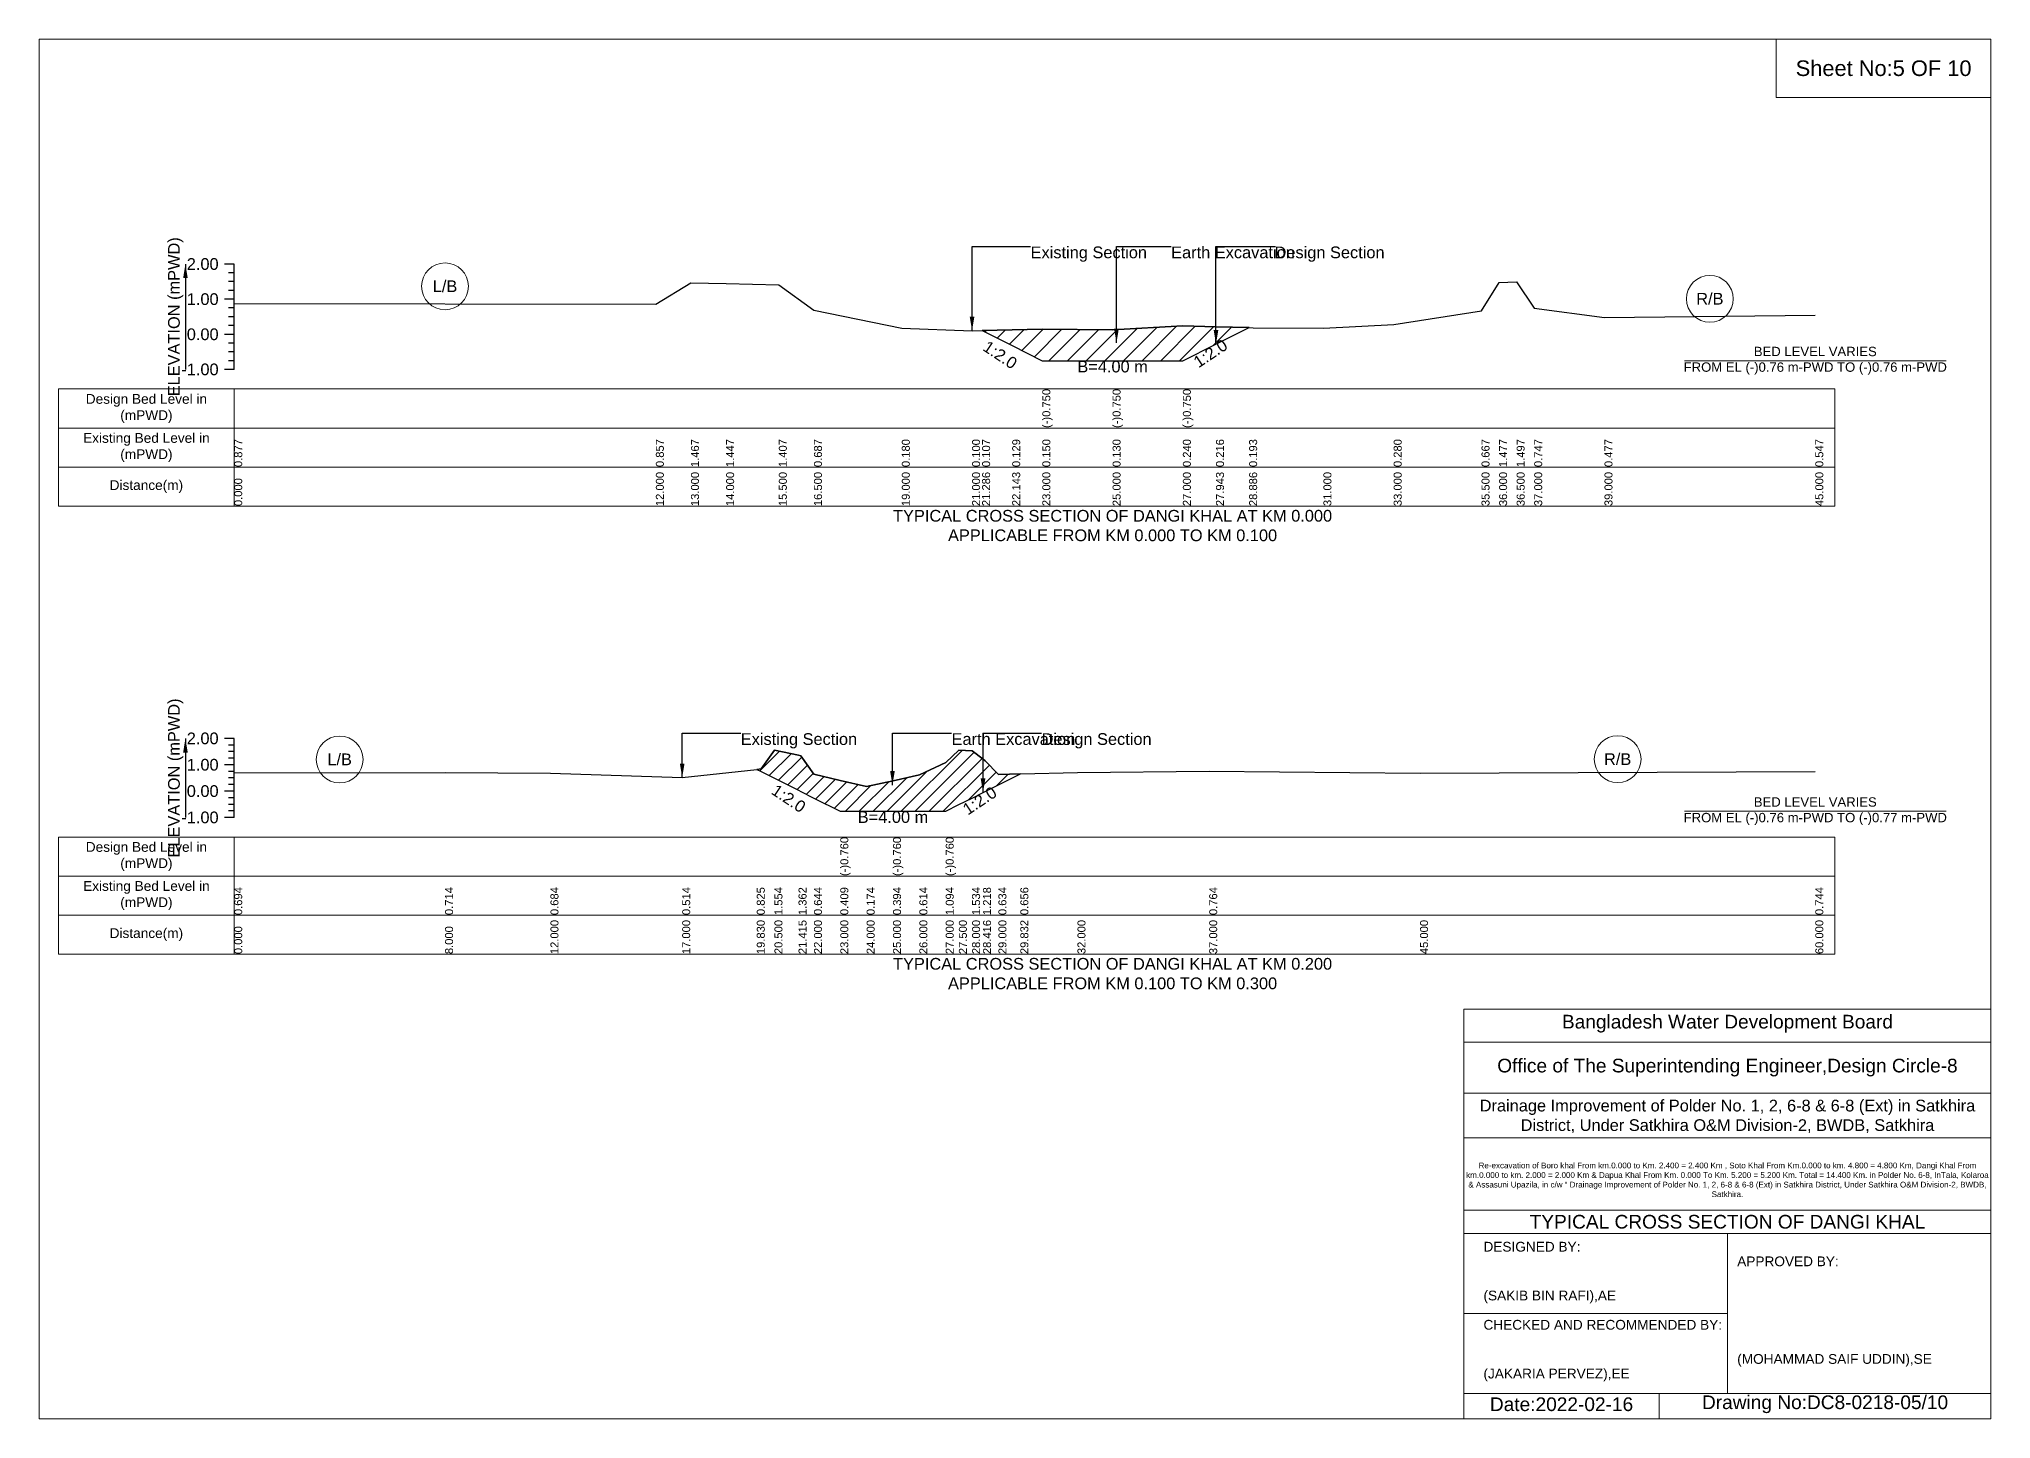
# Model space of a CAD drawing. Header units: inches. Extents: x 91000 to 408000, y -5656 to 0.
# Drawn here: x 270000 to 278000, y -5656 to 0 of the extents above; entities that cross this region are included whole.
import ezdxf

# ---------------------------------------------------------------- set-up
doc = ezdxf.new("R2010")
doc.units = ezdxf.units.IN
doc.header["$LTSCALE"] = 7
doc.header["$MEASUREMENT"] = 0
for name, color, linetype, lineweight in [('Cross section Data Border', 7, 'Continuous', 9), ('Cross Section Labels', 7, 'Continuous', 9), ('Existing_Bed_Level for Xsection', 7, 'Continuous', 25)]:
    doc.layers.add(name, color=color, linetype=linetype, lineweight=lineweight)
doc.styles.get("Standard").update_dxf_attribs({"font": 'arial.ttf'})
doc.dimstyles.get("Standard").update_dxf_attribs({"dimtxt": 45, "dimasz": 58, "dimexe": 0.18, "dimexo": 0.0625, "dimgap": 0.09, "dimtad": 0, "dimtih": 1, "dimtoh": 1, "dimdec": 4, "dimzin": 0, "dimdsep": 46, "dimtxsty": 'Standard', "dimcen": 0.09, "dimadec": 0, "dimazin": 0, "dimtfac": 1, "dimtdec": 4, "dimtofl": 0, "dimtmove": 0, "dimatfit": 3, "dimfxl": 1, "dimtolj": 1, "dimtzin": 0, "dimarcsym": 0})

msp = doc.modelspace()

# ---------------------------------------------------------------- hatches: boundary and pattern name
at = {"layer": 'Existing_Bed_Level for Xsection'}
h = msp.add_hatch(dxfattribs=at)
h.set_pattern_fill('ANSI31', color=256, scale=432, style=0)
h.paths.add_polyline_path([(273865.14286, -1194.97143), (273988.57143, -1256.68571), (274112, -1318.4), (274400, -1318.4), (274688, -1318.4), (274823.77143, -1250.51429), (274959.54286, -1182.62857), (274823.77143, -1179.23429), (274688, -1175.84), (274400, -1191.68), (274112, -1188.8), (273988.57143, -1191.88571)])
h = msp.add_hatch(dxfattribs=at)
h.set_pattern_fill('ANSI31', color=256, scale=324, style=0)
h.paths.add_polyline_path([(272941.58689, -2993.66544), (272960, -3002.872), (273014, -3029.872), (273112.79344, -3079.26872), (273122, -3083.872), (273176, -3110.872), (273284, -3164.872), (273392, -3164.872), (273500, -3164.872), (273608, -3164.872), (273716, -3164.872), (273770, -3137.872), (273824, -3110.872), (273868.9493, -3088.39735), (273878, -3083.872), (273932, -3056.872), (274021.89859, -3011.9227), (273932, -3014.32), (273878, -2958.16), (273868.9493, -2951.28146), (273824, -2917.12), (273770, -2914.96), (273716, -2964.64), (273608, -3016.48), (273500, -3040.24), (273392, -3064), (273284, -3038.62), (273176, -3013.24), (273122, -2937.64), (273112.79344, -2935.70662), (273014, -2914.96), (272960, -2991.64)])

# ---------------------------------------------------------------- linework, layer by layer
at = {"layer": 'Cross section Data Border'}
for points in [[(270080, -1434.4), (277360, -1434.4), (277360, -1914.4), (270080, -1914.4)], [(270080, -3270.792), (277360, -3270.792), (277360, -3750.792), (270080, -3750.792)]]:
    msp.add_lwpolyline(points, close=True, dxfattribs=at)
for points in [[(270800, -1434.4), (270800, -1914.4)], [(270080, -1594.4), (277360, -1594.4)], [(270080, -1754.4), (277360, -1754.4)], [(270800, -3270.792), (270800, -3750.792)], [(270080, -3430.792), (277360, -3430.792)], [(270080, -3590.792), (277360, -3590.792)]]:
    msp.add_lwpolyline(points, dxfattribs=at)
at = {"layer": 'Cross Section Labels'}
for points in [[(270000, 0), (278000, 0), (278000, -5656), (270000, -5656)], [(277120, 0), (278000, 0), (278000, -240), (277120, -240)]]:
    msp.add_lwpolyline(points, close=True, dxfattribs=at)
for points in [[(276744.19427, -1318.4), (277815.80573, -1318.4)], [(276744.19427, -3164.872), (277815.80573, -3164.872)], [(275840, -5656), (275840, -3976), (278000, -3976)], [(275840, -4112), (278000, -4112)], [(275840, -4320), (278000, -4320)], [(275840, -4504), (278000, -4504)], [(275840, -4800), (278000, -4800)], [(275840, -4896), (278000, -4896)], [(276920, -4896), (276920, -5552)], [(275840, -5224), (276920, -5224)], [(275840, -5552), (278000, -5552)], [(276640, -5552), (276640, -5656)]]:
    msp.add_lwpolyline(points, dxfattribs=at)
for centre in [(271664, -1013.552), (276848, -1064.672), (271232, -2952.76), (276470, -2951.68)]:
    msp.add_circle(centre, 96, dxfattribs=at)
at = {"layer": 'Existing_Bed_Level for Xsection'}
for points in [[(270800, -922.4), (270760, -922.4)], [(270800, -958.4), (270776, -958.4)], [(270800, -1354.4), (270800, -1210.4), (270800, -1066.4), (270800, -922.4)], [(270800, -994.4), (270776, -994.4)], [(270800, -1030.4), (270776, -1030.4)], [(270800, -1084.112), (272528, -1086.992), (272672, -999.152), (272816, -1002.032), (273032, -1007.792), (273176, -1111.472), (273536, -1184.48), (273824, -1196), (273865.14286, -1194.97143), (273988.57143, -1191.88571), (274112, -1188.8), (274112, -1188.8), (274400, -1191.68), (274400, -1191.68), (274688, -1175.84), (274688, -1175.84), (274823.77143, -1179.23429), (274959.54286, -1182.62857), (274976, -1183.04), (275264, -1184.48), (275552, -1170.08), (275912, -1114.352), (275984, -997.712), (276056, -994.832), (276128, -1102.832), (276416, -1141.712), (277280, -1131.632)], [(270800, -1066.4), (270760, -1066.4)], [(270800, -1102.4), (270776, -1102.4)], [(270800, -1138.4), (270776, -1138.4)], [(270800, -1174.4), (270776, -1174.4)], [(270800, -1210.4), (270760, -1210.4)], [(270800, -1246.4), (270776, -1246.4)], [(270800, -1354.4), (270760, -1354.4)], [(270800, -1282.4), (270776, -1282.4)], [(270800, -1318.4), (270776, -1318.4)], [(270800, -2866.792), (270760, -2866.792)], [(270800, -3190.792), (270800, -3082.792), (270800, -2974.792), (270800, -2866.792)], [(270800, -2893.792), (270776, -2893.792)], [(270800, -2920.792), (270776, -2920.792)], [(270800, -2947.792), (270776, -2947.792)], [(270800, -3007.84), (271664, -3005.68), (272096, -3008.92), (272636, -3027.28), (272941.58689, -2993.66544), (272960, -2991.64), (273014, -2914.96), (273112.79344, -2935.70662), (273122, -2937.64), (273176, -3013.24), (273284, -3038.62), (273284, -3038.62), (273392, -3064), (273500, -3040.24), (273500, -3040.24), (273608, -3016.48), (273716, -2964.64), (273716, -2964.64), (273770, -2914.96), (273824, -2917.12), (273868.9493, -2951.28146), (273878, -2958.16), (273932, -3014.32), (274021.89859, -3011.9227), (274256, -3005.68), (274796, -3000.28), (275660, -3008.92), (277280, -3002.44)], [(270800, -2974.792), (270760, -2974.792)], [(270800, -3001.792), (270776, -3001.792)], [(270800, -3028.792), (270776, -3028.792)], [(270800, -3082.792), (270760, -3082.792)], [(270800, -3055.792), (270776, -3055.792)], [(270800, -3109.792), (270776, -3109.792)], [(270800, -3190.792), (270760, -3190.792)], [(270800, -3136.792), (270776, -3136.792)], [(270800, -3163.792), (270776, -3163.792)]]:
    msp.add_lwpolyline(points, dxfattribs=at)
for points in [[(273865.14286, -1194.97143), (273865.14286, -1194.97143), (273988.57143, -1256.68571), (274112, -1318.4), (274112, -1318.4), (274400, -1318.4), (274400, -1318.4), (274688, -1318.4), (274688, -1318.4), (274823.77143, -1250.51429), (274959.54286, -1182.62857), (274959.54286, -1182.62857), (274959.54286, -1182.62857), (274823.77143, -1179.23429), (274688, -1175.84), (274688, -1175.84), (274400, -1191.68), (274400, -1191.68), (274112, -1188.8), (274112, -1188.8), (273988.57143, -1191.88571), (273865.14286, -1194.97143)], [(272941.58689, -2993.66544), (272941.58689, -2993.66544), (272960, -3002.872), (273014, -3029.872), (273112.79344, -3079.26872), (273122, -3083.872), (273176, -3110.872), (273284, -3164.872), (273284, -3164.872), (273392, -3164.872), (273500, -3164.872), (273500, -3164.872), (273608, -3164.872), (273716, -3164.872), (273716, -3164.872), (273770, -3137.872), (273824, -3110.872), (273868.9493, -3088.39735), (273878, -3083.872), (273932, -3056.872), (274021.89859, -3011.9227), (273932, -3014.32), (273878, -2958.16), (273868.9493, -2951.28146), (273824, -2917.12), (273770, -2914.96), (273716, -2964.64), (273716, -2964.64), (273608, -3016.48), (273500, -3040.24), (273500, -3040.24), (273392, -3064), (273284, -3038.62), (273284, -3038.62), (273176, -3013.24), (273122, -2937.64), (273112.79344, -2935.70662), (273014, -2914.96), (272960, -2991.64), (272941.58689, -2993.66544)]]:
    msp.add_lwpolyline(points, close=True, dxfattribs=at)

# ---------------------------------------------------------------- texts
at = {"layer": 'Cross section Data Border', "char_height": 40, "width": 640, "attachment_point": 5}
for s, insert in [('Design Bed Level in (mPWD)', (270440, -1514.4)), ('Existing Bed Level in (mPWD)', (270440, -1674.4)), ('Distance(m)', (270440, -1834.4)), ('Design Bed Level in (mPWD)', (270440, -3350.792)), ('Existing Bed Level in (mPWD)', (270440, -3510.792)), ('Distance(m)', (270440, -3670.792))]:
    msp.add_mtext(s, dxfattribs=dict(at, insert=insert))
at = {"layer": 'Cross Section Labels'}
for s, insert, char_height, attachment_point in [('Sheet No:5 OF 10', (277560, -120), 64, 5), ('Existing Section', (274064, -850.4), 48, 1), ('Earth Excavation', (274640, -850.4), 48, 1), ('Design Section', (275063.77143, -850.4), 48, 1), ('L/B', (271664, -1013.552), 48, 5), ('R/B', (276848, -1064.672), 48, 5), ('BED LEVEL VARIES ^JFROM EL (-)0.76 m-PWD TO (-)0.76 m-PWD', (277280, -1318.4), 38.4, 5), ('B=4.00 m', (274400, -1318.4), 48, 2), ('TYPICAL CROSS SECTION OF DANGI KHAL AT KM 0.000^JAPPLICABLE FROM KM 0.000 TO KM 0.100', (274400, -1994.4), 48, 5), ('Existing Section', (272876, -2845.192), 48, 1), ('Earth Excavation', (273740, -2845.192), 48, 1), ('Design Section', (274108.9493, -2845.192), 48, 1), ('L/B', (271232, -2952.76), 48, 5), ('R/B', (276470, -2951.68), 48, 5), ('BED LEVEL VARIES ^JFROM EL (-)0.76 m-PWD TO (-)0.77 m-PWD', (277280, -3164.872), 38.4, 5), ('B=4.00 m', (273500, -3164.872), 48, 2), ('TYPICAL CROSS SECTION OF DANGI KHAL AT KM 0.200^JAPPLICABLE FROM KM 0.100 TO KM 0.300', (274400, -3830.792), 48, 5), ('Bangladesh Water Development Board', (276920, -4036), 56, 5), ('Office of The Superintending Engineer,Design Circle-8', (276920, -4216), 56, 5)]:
    msp.add_mtext(s, dxfattribs=dict(at, insert=insert, char_height=char_height, attachment_point=attachment_point))
at = {"layer": 'Cross Section Labels', "char_height": 48, "attachment_point": 2}
for insert, rotation in [((273952.57143, -1274.68571), 326.309932474), ((274787.77143, -1268.51429), 33.690067526), ((273085.79344, -3092.76872), 326.309932474), ((273841.9493, -3101.89735), 33.690067526)]:
    msp.add_mtext('1:2.0', dxfattribs=dict(at, insert=insert, rotation=rotation))
at = {"layer": 'Cross Section Labels'}
for s, insert, char_height, width, attachment_point in [('Drainage Improvement of Polder No. 1, 2, 6-8 & 6-8 (Ext) in Satkhira District, Under Satkhira O&M Division-2, BWDB, Satkhira', (276920, -4416), 48, 2240, 5), ('Re-excavation of Boro khal From km.0.000 to Km. 2.400 = 2.400 Km , Soto Khal From Km.0.000 to km. 4.800 = 4.800 Km, Dangi Khal From km.0.000 to km. 2.000 = 2.000 Km & Dapua Khal From Km. 0.000 To Km. 5.200 = 5.200 Km. Total = 14.400 Km. in Polder No. 6-8, InTala, Kolaroa & Assasuni Upazila, in c/w “ Drainage Improvement of Polder No. 1, 2, 6-8 & 6-8 (Ext) in Satkhira District, Under Satkhira O&M Division-2, BWDB, Satkhira.', (276920, -4676), 23.56497918, 2160, 5), ('TYPICAL CROSS SECTION OF DANGI KHAL', (276920, -4848), 56, 2240, 5), ('DESIGNED BY:^J^J^J(SAKIB BIN RAFI),AE', (275920, -5056), 40, 1120, 4), ('APPROVED BY:^J^J^J^J^J^J(MOHAMMAD SAIF UDDIN),SE', (276960, -5216), 40, 1120, 4), ('CHECKED AND RECOMMENDED BY:^J^J^J(JAKARIA PERVEZ),EE', (275920, -5376), 40, 1120, 4), ('Date:2022-02-16', (276240, -5596), 56, 1120, 5), ('Drawing No:DC8-0218-05/10', (277320, -5596), 56, 1760, 5)]:
    msp.add_mtext(s, dxfattribs=dict(at, insert=insert, char_height=char_height, width=width, attachment_point=attachment_point))
at = {"layer": 'Existing_Bed_Level for Xsection', "rotation": 90}
for s, insert, char_height, attachment_point in [('ELEVATION (mPWD)', (270560, -1138.4), 48, 5), ('(-)0.750', (274112, -1594.4), 32.8, 1), ('(-)0.750', (274400, -1594.4), 32.8, 1), ('(-)0.750', (274688, -1594.4), 32.8, 1), ('0.877', (270800, -1754.4), 32.8, 1), ('0.857', (272528, -1754.4), 32.8, 1), ('1.467', (272672, -1754.4), 32.8, 1), ('1.447', (272816, -1754.4), 32.8, 1), ('1.407', (273032, -1754.4), 32.8, 1), ('0.687', (273176, -1754.4), 32.8, 1), ('0.180', (273536, -1754.4), 32.8, 1), ('0.100', (273824, -1754.4), 32.8, 1), ('0.107', (273865.14286, -1754.4), 32.8, 1), ('0.129', (273988.57143, -1754.4), 32.8, 1), ('0.150', (274112, -1754.4), 32.8, 1), ('0.130', (274400, -1754.4), 32.8, 1), ('0.240', (274688, -1754.4), 32.8, 1), ('0.216', (274823.77143, -1754.4), 32.8, 1), ('0.193', (274959.54286, -1754.4), 32.8, 1), ('0.280', (275552, -1754.4), 32.8, 1), ('0.667', (275912, -1754.4), 32.8, 1), ('1.477', (275984, -1754.4), 32.8, 1), ('1.497', (276056, -1754.4), 32.8, 1), ('0.747', (276128, -1754.4), 32.8, 1), ('0.477', (276416, -1754.4), 32.8, 1), ('0.547', (277280, -1754.4), 32.8, 1), ('0.000', (270800, -1914.4), 32.8, 1), ('12.000', (272528, -1914.4), 32.8, 1), ('13.000', (272672, -1914.4), 32.8, 1), ('14.000', (272816, -1914.4), 32.8, 1), ('15.500', (273032, -1914.4), 32.8, 1), ('16.500', (273176, -1914.4), 32.8, 1), ('19.000', (273536, -1914.4), 32.8, 1), ('21.000', (273824, -1914.4), 32.8, 1), ('21.286', (273865.14286, -1914.4), 32.8, 1), ('22.143', (273988.57143, -1914.4), 32.8, 1), ('23.000', (274112, -1914.4), 32.8, 1), ('25.000', (274400, -1914.4), 32.8, 1), ('27.000', (274688, -1914.4), 32.8, 1), ('27.943', (274823.77143, -1914.4), 32.8, 1), ('28.886', (274959.54286, -1914.4), 32.8, 1), ('31.000', (275264, -1914.4), 32.8, 1), ('33.000', (275552, -1914.4), 32.8, 1), ('35.500', (275912, -1914.4), 32.8, 1), ('36.000', (275984, -1914.4), 32.8, 1), ('36.500', (276056, -1914.4), 32.8, 1), ('37.000', (276128, -1914.4), 32.8, 1), ('39.000', (276416, -1914.4), 32.8, 1), ('45.000', (277280, -1914.4), 32.8, 1), ('ELEVATION (mPWD)', (270560, -3028.792), 48, 5), ('(-)0.760', (273284, -3430.792), 32.8, 1), ('(-)0.760', (273500, -3430.792), 32.8, 1), ('(-)0.760', (273716, -3430.792), 32.8, 1), ('0.694', (270800, -3590.792), 32.8, 1), ('0.714', (271664, -3590.792), 32.8, 1), ('0.684', (272096, -3590.792), 32.8, 1), ('0.514', (272636, -3590.792), 32.8, 1), ('0.825', (272941.58689, -3590.792), 32.8, 1), ('1.554', (273014, -3590.792), 32.8, 1), ('1.362', (273112.79344, -3590.792), 32.8, 1), ('0.644', (273176, -3590.792), 32.8, 1), ('0.409', (273284, -3590.792), 32.8, 1), ('0.174', (273392, -3590.792), 32.8, 1), ('0.394', (273500, -3590.792), 32.8, 1), ('0.614', (273608, -3590.792), 32.8, 1), ('1.094', (273716, -3590.792), 32.8, 1), ('1.534', (273824, -3590.792), 32.8, 1), ('1.218', (273868.9493, -3590.792), 32.8, 1), ('0.634', (273932, -3590.792), 32.8, 1), ('0.656', (274021.89859, -3590.792), 32.8, 1), ('0.764', (274796, -3590.792), 32.8, 1), ('0.744', (277280, -3590.792), 32.8, 1), ('0.000', (270800, -3750.792), 32.8, 1), ('8.000', (271664, -3750.792), 32.8, 1), ('12.000', (272096, -3750.792), 32.8, 1), ('17.000', (272636, -3750.792), 32.8, 1), ('19.830', (272941.58689, -3750.792), 32.8, 1), ('20.500', (273014, -3750.792), 32.8, 1), ('21.415', (273112.79344, -3750.792), 32.8, 1), ('22.000', (273176, -3750.792), 32.8, 1), ('23.000', (273284, -3750.792), 32.8, 1), ('24.000', (273392, -3750.792), 32.8, 1), ('25.000', (273500, -3750.792), 32.8, 1), ('26.000', (273608, -3750.792), 32.8, 1), ('27.000', (273716, -3750.792), 32.8, 1), ('27.500', (273770, -3750.792), 32.8, 1), ('28.000', (273824, -3750.792), 32.8, 1), ('28.416', (273868.9493, -3750.792), 32.8, 1), ('29.000', (273932, -3750.792), 32.8, 1), ('29.832', (274021.89859, -3750.792), 32.8, 1), ('32.000', (274256, -3750.792), 32.8, 1), ('37.000', (274796, -3750.792), 32.8, 1), ('45.000', (275660, -3750.792), 32.8, 1), ('60.000', (277280, -3750.792), 32.8, 1)]:
    msp.add_mtext(s, dxfattribs=dict(at, insert=insert, char_height=char_height, attachment_point=attachment_point))
at = {"layer": 'Existing_Bed_Level for Xsection', "char_height": 48, "attachment_point": 6}
for s, insert in [('2.00', (270736, -922.4)), ('1.00', (270736, -1066.4)), ('0.00', (270736, -1210.4)), ('-1.00', (270736, -1354.4)), ('2.00', (270736, -2866.792)), ('1.00', (270736, -2974.792)), ('0.00', (270736, -3082.792)), ('-1.00', (270736, -3190.792))]:
    msp.add_mtext(s, dxfattribs=dict(at, insert=insert))

# ---------------------------------------------------------------- leaders
at = {"layer": 'Cross Section Labels', "annotation_type": 0, "has_hookline": 1, "hookline_direction": 0}
for points, text_width in [([(273824, -1196), (273824, -850.4), (274063.91, -850.4)], 467.16508), ([(274415.86355, -1245.23911), (274415.86355, -850.4), (274639.91, -850.4)], 496.99318), ([(274823.77143, -1250.51429), (274823.77143, -850.4), (275063.68143, -850.4)], 441.23329), ([(272636, -3027.28), (272636, -2845.192), (272875.91, -2845.192)], 467.16508), ([(273497.76071, -3057.875), (273497.76071, -2845.192), (273739.91, -2845.192)], 496.99318), ([(273868.9493, -3088.39735), (273868.9493, -2845.192), (274108.8593, -2845.192)], 441.23329)]:
    msp.add_leader(points, dimstyle='Standard', override={"dimasz": 57.6}, dxfattribs=dict(at, text_width=text_width))
at = {"layer": 'Existing_Bed_Level for Xsection'}
for points in [[(270600, -922.4), (270600, -1354.4)], [(270600, -2866.792), (270600, -3190.792)]]:
    msp.add_leader(points, dimstyle='Standard', override={"dimasz": 57.6}, dxfattribs=at)

doc.saveas('drawing.dxf')
